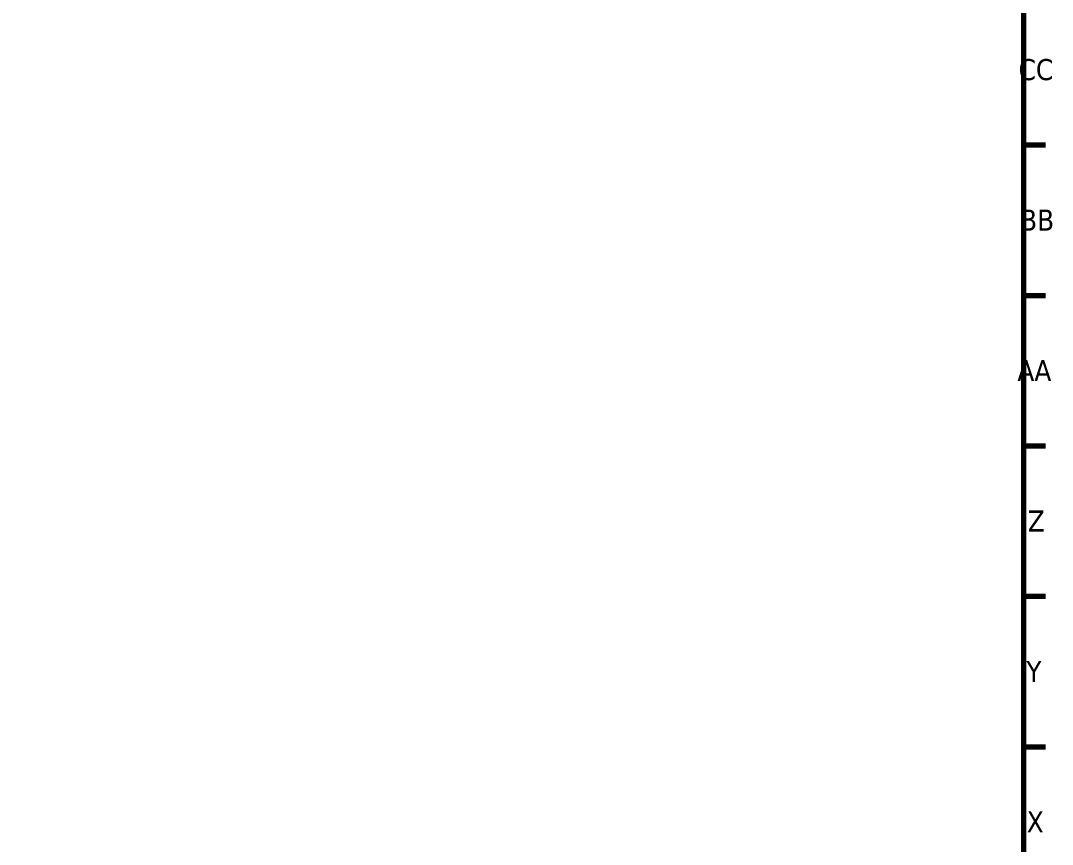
# Model space of a CAD drawing. Header units: millimetres. Extents: x 0 to 3000, y 0 to 3000.
# Drawn here: x 2503.7 to 2993.6, y 1667.9 to 2059 of the extents above; entities that cross this region are included whole.
import ezdxf

# ---------------------------------------------------------------- set-up
doc = ezdxf.new("R2010")
doc.units = ezdxf.units.MM
doc.layers.add('Border (ANSI)', color=7, linetype='Continuous', lineweight=70)
doc.styles.add('Note Text (ANSI)', font='tahoma.ttf')

# ---------------------------------------------------------------- blocks, each defined once
blk = doc.blocks.new('Borders Default Border')
at = {"layer": 'Border (ANSI)'}
for p, q in [((2980, 2000), (2990.4, 2000)), ((2980, 1928.57), (2990.4, 1928.57)), ((2980, 1857.14), (2990.4, 1857.14)), ((2980, 1785.71), (2990.4, 1785.71)), ((2980, 1714.29), (2990.4, 1714.29))]:
    blk.add_line(p, q, dxfattribs=at)
at = {"layer": 'Border (ANSI)', "flags": 128}
blk.add_lwpolyline([(20, 20), (20, 2980), (2980, 2980), (2980, 20), (20, 20)], dxfattribs=at)
at = {"layer": 'Border (ANSI)', "char_height": 10, "attachment_point": 7, "style": 'Note Text (ANSI)'}
for s, insert in [('CC', (2977.58, 2030.54)), ('BB', (2978.3, 1959.29)), ('AA', (2977.02, 1887.86)), ('Z', (2981.95, 1816.43)), ('Y', (2981.28, 1745)), ('X', (2981.46, 1673.57))]:
    blk.add_mtext(s, dxfattribs=dict(at, insert=insert))

msp = doc.modelspace()

# ---------------------------------------------------------------- block references
msp.add_blockref('Borders Default Border', (0, 0))

doc.saveas('drawing.dxf')
